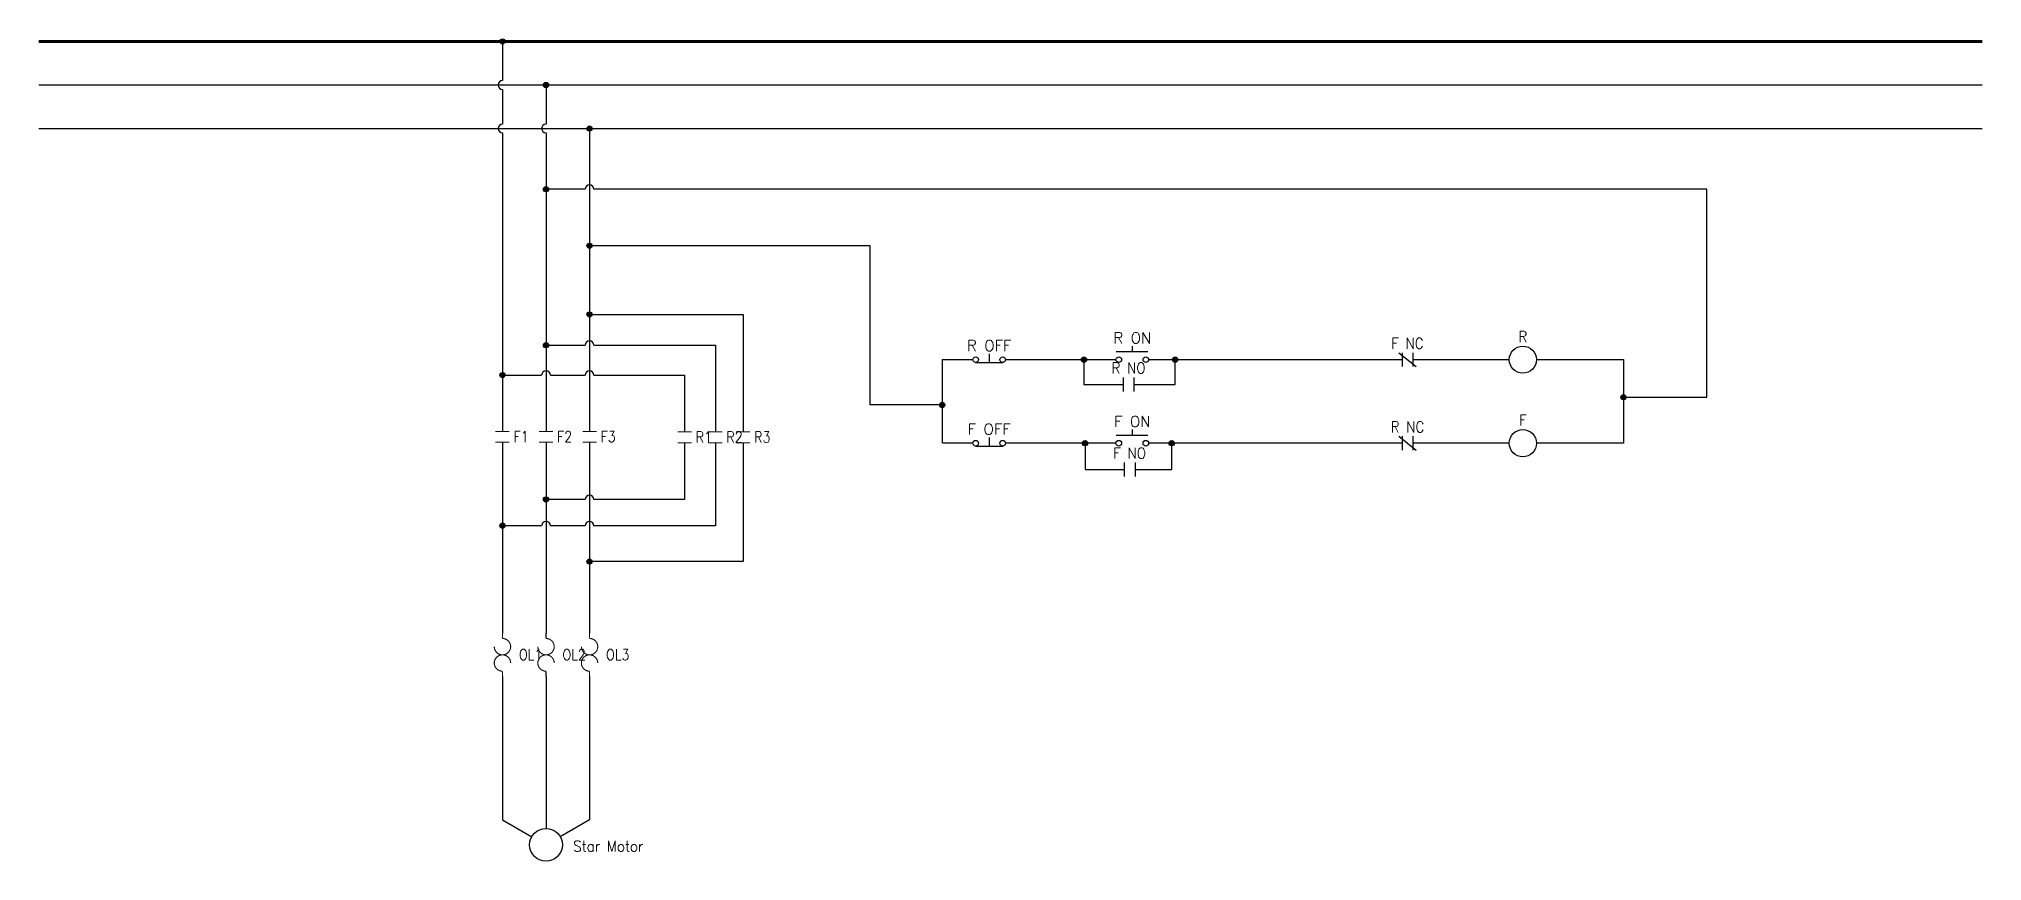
# Model space of a CAD drawing. Header units: inches. Extents: x 15.5 to 37.8, y 11 to 20.5.
import ezdxf
from ezdxf.enums import TextEntityAlignment as Align

# ---------------------------------------------------------------- set-up
doc = ezdxf.new("R2010")
doc.units = ezdxf.units.IN
doc.header["$MEASUREMENT"] = 0
for name, color, linetype in [('SYMS', 7, 'Continuous'), ('TAGS', 150, 'Continuous'), ('WIRES', 7, 'Continuous')]:
    doc.layers.add(name, color=color, linetype=linetype)
doc.styles.add('WD', font='romans.shx')

# ---------------------------------------------------------------- blocks, each defined once
blk = doc.blocks.new('WDDOT')
for radius in [0.03, 0.0187, 0.00929]:
    blk.add_circle((0, 0), radius)
blk = doc.blocks.new('VMO13')
blk.add_circle((0, 0), 0.188)
at = {"style": 'WD'}
for tag, p, width in [('INST', (0.318, 0.263), 0.7), ('TAG1', (0.312, -0.079), 0.9), ('LOC', (0.318, 0.094), 0.7)]:
    blk.add_attdef(tag, p, '', height=0.125, dxfattribs=dict(at, width=width))
for tag, height, width, p in [('RATING1', 0.1, 0.8, (0, 0)), ('DESC1', 0.125, 0.9, (0.001, -0.549)), ('DESC2', 0.125, 0.9, (0.001, -0.706)), ('DESC3', 0.125, 0.9, (0.001, -0.862)), ('RATING3', 0.125, 0.8, (0.001, -1.018)), ('RATING4', 0.125, 0.8, (0.001, -1.174)), ('WDTAGALT', 0.125, 0.7, (0, -1.344))]:
    blk.add_attdef(tag, text='', height=height, dxfattribs=dict(at, width=width)).set_placement(p, align=Align.CENTER)
at = {"style": 'WD', "flags": 1}
for tag, p in [('X0TERM03', (-0.162, 0.094)), ('X2TERM02', (0, 0.188)), ('X0TERM01', (0.162, 0.094)), ('X0TERM04', (0.133, -0.133))]:
    blk.add_attdef(tag, p, '', height=0.0125, dxfattribs=at)
at = {"linetype": 'Continuous', "style": 'WD', "flags": 9}
blk.add_attdef('ASSYCODE', text='', height=0.01, dxfattribs=at).set_placement((0, 0.125), align=Align.CENTER)
at = {"style": 'WD', "flags": 9}
blk.add_attdef('FAMILY', text='', height=0.01, dxfattribs=at).set_placement((-0.005, 0.17), align=Align.CENTER)
at = {"linetype": 'Continuous', "style": 'WD', "flags": 1}
for tag, p in [('MFG', (0, 0.14)), ('CAT', (0, 0.159))]:
    blk.add_attdef(tag, text='', height=0.01, dxfattribs=at).set_placement(p, align=Align.MIDDLE)
at = {"style": 'WD', "width": 0.8}
blk.add_attdef('RATING2', text='', height=0.1, dxfattribs=at).set_placement((0, -0.031), align=Align.TOP_CENTER)
blk = doc.blocks.new('VMS11_1-')
at = {"linetype": 'Continuous', "const_width": 0.0125}
for points in [[(-0.08, 0.062), (0.08, 0.062)], [(-0.08, -0.062), (0.08, -0.062)]]:
    blk.add_lwpolyline(points, dxfattribs=at)
at = {"linetype": 'Continuous', "style": 'WD', "width": 0.85, "flags": 8}
blk.add_attdef('TERM01', text='', height=0.125, dxfattribs=at).set_placement((-0.031, 0.125), align=Align.RIGHT)
at = {"style": 'WD', "width": 0.85}
for tag, p in [('INST', (0.125, 0.281)), ('LOC', (0.125, 0.109)), ('TAG1', (0.127, -0.061)), ('DESC1', (0.125, -0.234)), ('DESC2', (0.125, -0.406)), ('DESC3', (0.125, -0.578))]:
    blk.add_attdef(tag, p, '', height=0.125, dxfattribs=at)
blk.add_attdef('RATING1', text='', height=0.125, dxfattribs=at).set_placement((-0.186, -0.061), align=Align.RIGHT)
at = {"style": 'WD'}
for tag, p, flags in [('CAT', (-0.181, 0.037), 9), ('ASSYCODE', (-0.181, 0.022), 9), ('MFG', (-0.181, 0.055), 9), ('FAMILY', (-0.181, 0.003), 9), ('CONTACT', (-0.181, -0.014), 1), ('WDTYPE', (-0.181, -0.033), 1)]:
    blk.add_attdef(tag, p, '', height=0.01, dxfattribs=dict(at, flags=flags))
at = {"color": 7, "style": 'WD'}
for tag, p in [('X4LINK', (-0.141, 0)), ('X1LINK', (0.125, 0))]:
    blk.add_attdef(tag, p, '', height=0.01, dxfattribs=at)
at = {"color": 7, "style": 'WD', "flags": 1}
for tag, p in [('X2TERM01', (0, 0.062)), ('X8TERM02', (0, -0.062))]:
    blk.add_attdef(tag, p, '', height=0.0125, dxfattribs=at)
at = {"linetype": 'Continuous', "style": 'WD', "width": 0.85, "flags": 8}
blk.add_attdef('TERM02', text='', height=0.125, dxfattribs=at).set_placement((-0.031, -0.125), align=Align.TOP_RIGHT)
at = {"style": 'WD', "flags": 9}
blk.add_attdef('WDBLKNAM', text='', height=0.01, dxfattribs=at).set_placement((-0.129, -0.075), align=Align.RIGHT)
blk = doc.blocks.new('HPB12')
for p, q in [((0, 0.065), (0, -0.033)), ((-0.156, -0.033), (0.156, -0.033))]:
    blk.add_line(p, q)
for centre in [(-0.155, 0), (0.155, 0)]:
    blk.add_circle(centre, 0.0322)
at = {"style": 'WD', "width": 0.7}
for tag, p in [('INST', (0, 0.738)), ('LOC', (0, 0.568)), ('DESC1', (0, 0.412)), ('DESC2', (0, 0.255)), ('XREF', (0, -0.232))]:
    blk.add_attdef(tag, text='', height=0.125, dxfattribs=at).set_placement(p, align=Align.CENTER)
at = {"style": 'WD'}
blk.add_attdef('TAG1', text='', height=0.125, dxfattribs=at).set_placement((0, 0.099), align=Align.CENTER)
for tag, p, height, flags in [('X4TERM01', (-0.188, 0), 0.0125, 1), ('FAMILY', (0.054, 0.058), 0.01, 9), ('CONTACT', (0.054, 0.042), 0.01, 9), ('X1TERM02', (0.188, 0), 0.0125, 1)]:
    blk.add_attdef(tag, p, '', height=height, dxfattribs=dict(at, flags=flags))
for tag, p in [('X2LINK', (0, 0.125)), ('X8LINK', (0, -0.094))]:
    blk.add_attdef(tag, p, '', height=0.01, dxfattribs=at)
at = {"linetype": 'Continuous', "style": 'WD', "flags": 9}
for tag, p in [('MFG', (0.076, -0.006)), ('CAT', (0.076, 0.017)), ('ASSYCODE', (0.076, -0.022))]:
    blk.add_attdef(tag, text='', height=0.01, dxfattribs=at).set_placement(p, align=Align.CENTER)
at = {"linetype": 'Continuous', "style": 'WD', "flags": 8}
blk.add_attdef('TERM01', text='', height=0.125, dxfattribs=at).set_placement((-0.25, -0.031), align=Align.TOP_RIGHT)
blk.add_attdef('TERM02', text='', height=0.125, dxfattribs=at).set_placement((0.25, -0.031), align=Align.TOP_LEFT)
blk = doc.blocks.new('HPB11')
for p, q in [((-0.185, 0.094), (0.18, 0.094)), ((0, 0.156), (0, 0.094))]:
    blk.add_line(p, q)
for centre in [(-0.155, 0), (0.155, 0)]:
    blk.add_circle(centre, 0.0322)
at = {"style": 'WD', "width": 0.7}
for tag, p in [('INST', (0, 0.826)), ('LOC', (0, 0.656)), ('DESC1', (0, 0.5)), ('DESC2', (0, 0.344)), ('XREF', (0, -0.219))]:
    blk.add_attdef(tag, text='', height=0.125, dxfattribs=at).set_placement(p, align=Align.CENTER)
at = {"style": 'WD'}
blk.add_attdef('TAG1', text='', height=0.125, dxfattribs=at).set_placement((0, 0.188), align=Align.CENTER)
for tag, p in [('X2LINK', (0, 0.219)), ('X8LINK', (0, 0))]:
    blk.add_attdef(tag, p, '', height=0.01, dxfattribs=at)
for tag, p, height, flags in [('X4TERM01', (-0.188, 0), 0.0125, 1), ('X1TERM02', (0.188, 0), 0.0125, 1), ('FAMILY', (0.205, 0.152), 0.01, 9), ('CONTACT', (0.205, 0.136), 0.01, 1)]:
    blk.add_attdef(tag, p, '', height=height, dxfattribs=dict(at, flags=flags))
at = {"linetype": 'Continuous', "style": 'WD', "flags": 9}
for tag, p in [('ASSYCODE', (0.23, 0.071)), ('MFG', (0.228, 0.089)), ('CAT', (0.23, 0.108))]:
    blk.add_attdef(tag, text='', height=0.01, dxfattribs=at).set_placement(p, align=Align.CENTER)
at = {"linetype": 'Continuous', "style": 'WD', "flags": 8}
blk.add_attdef('TERM01', text='', height=0.125, dxfattribs=at).set_placement((-0.25, -0.031), align=Align.TOP_RIGHT)
blk.add_attdef('TERM02', text='', height=0.125, dxfattribs=at).set_placement((0.25, -0.031), align=Align.TOP_LEFT)
blk = doc.blocks.new('HCR22')
at = {"linetype": 'Continuous'}
for p, q in [((-0.1, 0.08), (0.1, -0.08)), ((-0.062, 0.08), (-0.062, -0.08)), ((0.062, 0.08), (0.062, -0.08))]:
    blk.add_line(p, q, dxfattribs=at)
at = {"style": 'WD'}
for tag, width, p in [('INST', 0.7, (0, 0.451)), ('TAG2', 0.9, (0, 0.125)), ('LOC', 0.7, (0, 0.281)), ('XREF', 0.7, (0, -0.297)), ('DESC1', 0.7, (0, -0.449)), ('DESC2', 0.7, (0, -0.597)), ('DESC3', 0.7, (0, -0.744))]:
    blk.add_attdef(tag, text='', height=0.125, dxfattribs=dict(at, width=width)).set_placement(p, align=Align.CENTER)
for tag, p, height, flags in [('X4TERM01', (-0.062, 0), 0.0125, 1), ('X1TERM02', (0.062, 0), 0.0125, 1), ('FAMILY', (0.097, 0.036), 0.01, 9), ('CONTACT', (0.097, 0.02), 0.01, 1)]:
    blk.add_attdef(tag, p, '', height=height, dxfattribs=dict(at, flags=flags))
for tag, p in [('X2LINK', (0, 0.125)), ('X8LINK', (0, -0.125))]:
    blk.add_attdef(tag, p, '', height=0.01, dxfattribs=at)
at = {"linetype": 'Continuous', "style": 'WD', "flags": 8}
blk.add_attdef('TERM01', text='', height=0.125, dxfattribs=at).set_placement((-0.125, -0.016), align=Align.TOP_RIGHT)
blk.add_attdef('TERM02', text='', height=0.125, dxfattribs=at).set_placement((0.125, -0.016), align=Align.TOP_LEFT)
blk = doc.blocks.new('HCR1')
blk.add_circle((0, 0), 0.156)
at = {"style": 'WD'}
for tag, width, p in [('INST', 0.7, (0.006, 0.528)), ('LOC', 0.7, (0.006, 0.359)), ('TAG1', 0.9, (0, 0.202))]:
    blk.add_attdef(tag, text='', height=0.125, dxfattribs=dict(at, width=width)).set_placement(p, align=Align.CENTER)
at = {"style": 'WD', "flags": 1}
for tag, p in [('X4TERM01', (-0.156, 0)), ('X1TERM02', (0.156, 0))]:
    blk.add_attdef(tag, p, '', height=0.0125, dxfattribs=at)
at = {"linetype": 'Continuous', "style": 'WD', "flags": 9}
blk.add_attdef('ASSYCODE', text='', height=0.01, dxfattribs=at).set_placement((0, 0.125), align=Align.CENTER)
at = {"style": 'WD', "flags": 9}
blk.add_attdef('FAMILY', text='', height=0.01, dxfattribs=at).set_placement((-0.005, 0.17), align=Align.CENTER)
at = {"linetype": 'Continuous', "style": 'WD', "flags": 1}
for tag, p in [('MFG', (0, 0.14)), ('CAT', (0, 0.159))]:
    blk.add_attdef(tag, text='', height=0.01, dxfattribs=at).set_placement(p, align=Align.MIDDLE)
at = {"style": 'WD'}
for tag, p, width in [('DESC1', (1.126, 0.076), 0.9), ('DESC2', (1.126, -0.081), 0.9), ('DESC3', (1.126, -0.237), 0.9), ('XREFNO', (1.359, -0.393), 0.8), ('XREFNC', (1.359, -0.549), 0.8)]:
    blk.add_attdef(tag, p, '', height=0.125, dxfattribs=dict(at, width=width))
at = {"linetype": 'Continuous', "style": 'WD'}
blk.add_attdef('TERM01', text='', height=0.125, dxfattribs=at).set_placement((-0.2, -0.066), align=Align.TOP_RIGHT)
blk.add_attdef('TERM02', text='', height=0.125, dxfattribs=at).set_placement((0.2, -0.066), align=Align.TOP_LEFT)
at = {"style": 'WD', "width": 0.8, "flags": 8}
for tag, p in [('NO', (1.126, -0.393)), ('NC', (1.126, -0.549))]:
    blk.add_attdef(tag, p, '', height=0.125, dxfattribs=at)
blk = doc.blocks.new('HCR21')
at = {"linetype": 'Continuous'}
for p, q in [((-0.062, 0.08), (-0.062, -0.08)), ((0.062, 0.08), (0.062, -0.08))]:
    blk.add_line(p, q, dxfattribs=at)
at = {"style": 'WD'}
for tag, width, p in [('INST', 0.7, (0, 0.451)), ('TAG2', 0.9, (0, 0.125)), ('LOC', 0.7, (0, 0.281)), ('XREF', 0.7, (0, -0.297)), ('DESC1', 0.7, (0, -0.449)), ('DESC2', 0.7, (0, -0.597)), ('DESC3', 0.7, (0, -0.744))]:
    blk.add_attdef(tag, text='', height=0.125, dxfattribs=dict(at, width=width)).set_placement(p, align=Align.CENTER)
for tag, p, height, flags in [('X4TERM01', (-0.062, 0), 0.0125, 1), ('X1TERM02', (0.062, 0), 0.0125, 1), ('FAMILY', (0.097, 0.053), 0.01, 9), ('CONTACT', (0.097, 0.036), 0.01, 1)]:
    blk.add_attdef(tag, p, '', height=height, dxfattribs=dict(at, flags=flags))
for tag, p in [('X2LINK', (0, 0.125)), ('X8LINK', (0, -0.125))]:
    blk.add_attdef(tag, p, '', height=0.01, dxfattribs=at)
at = {"linetype": 'Continuous', "style": 'WD', "flags": 8}
blk.add_attdef('TERM01', text='', height=0.125, dxfattribs=at).set_placement((-0.125, -0.016), align=Align.TOP_RIGHT)
blk.add_attdef('TERM02', text='', height=0.125, dxfattribs=at).set_placement((0.125, -0.016), align=Align.TOP_LEFT)
blk = doc.blocks.new('VOL1_1-')
for points in [[(-0.094, 0.094, 0.0125, 0.0125, 2.414214), (0, 0.188, 0.0125, 0.0125, 0), (0, 0.25, 0, 0, 0)], [(0.094, -0.094, 0.0125, 0.0125, 2.414184), (0, -0.188, 0.0125, 0.0125, 0), (0, -0.25, 0, 0, 0)]]:
    blk.add_lwpolyline(points, format="xyseb")
at = {"linetype": 'Continuous', "style": 'WD', "flags": 8}
blk.add_attdef('TERM01', text='', height=0.125, dxfattribs=at).set_placement((-0.055, 0.269), align=Align.RIGHT)
at = {"color": 7, "style": 'WD', "flags": 1}
for tag, p, height in [('X2TERM01', (0, 0.25), 0.0125), ('WDTYPE', (-0.203, -0.25), 0.01), ('X8TERM02', (0, -0.25), 0.0125)]:
    blk.add_attdef(tag, p, '', height=height, dxfattribs=at)
at = {"style": 'WD', "width": 0.85}
for tag, p in [('INST', (0.188, 0.281)), ('LOC', (0.188, 0.109)), ('TAG1', (0.189, -0.061)), ('DESC1', (0.188, -0.234)), ('DESC2', (0.188, -0.406)), ('DESC3', (0.188, -0.578))]:
    blk.add_attdef(tag, p, '', height=0.125, dxfattribs=at)
blk.add_attdef('RATING1', text='', height=0.125, dxfattribs=at).set_placement((-0.25, -0.062), align=Align.RIGHT)
at = {"color": 7, "style": 'WD'}
for tag, p in [('X4LINK', (-0.141, 0)), ('X1LINK', (0.125, 0))]:
    blk.add_attdef(tag, p, '', height=0.01, dxfattribs=at)
at = {"style": 'WD', "flags": 9}
blk.add_attdef('FAMILY', (-0.216, -0.158), '', height=0.01, rotation=90, dxfattribs=at)
blk.add_attdef('WDBLKNAM', text='', height=0.01, dxfattribs=at).set_placement((-0.129, -0.231), align=Align.RIGHT)
at = {"linetype": 'Continuous', "style": 'WD', "flags": 9}
for tag, p in [('CAT', (-0.172, -0.133)), ('MFG', (-0.153, -0.135)), ('ASSYCODE', (-0.127, -0.144))]:
    blk.add_attdef(tag, text='', height=0.01, rotation=90, dxfattribs=at).set_placement(p, align=Align.CENTER)
at = {"linetype": 'Continuous', "style": 'WD', "flags": 8}
blk.add_attdef('TERM02', text='', height=0.125, dxfattribs=at).set_placement((-0.041, -0.276), align=Align.TOP_RIGHT)

msp = doc.modelspace()

# ---------------------------------------------------------------- linework, layer by layer
at = {"layer": 'WIRES', "color": 1, "lineweight": 106}
msp.add_line((15.492, 20.429), (37.802, 20.429), dxfattribs=at)
at = {"layer": 'WIRES', "color": 1}
for p, q in [((20.814, 20.429), (20.814, 19.979)), ((20.814, 19.879), (20.814, 19.479)), ((20.814, 19.379), (20.814, 15.951)), ((20.814, 16.597), (21.264, 16.597)), ((21.364, 16.597), (21.764, 16.597)), ((21.864, 16.597), (22.905, 16.597)), ((22.905, 16.597), (22.905, 15.946)), ((20.814, 15.826), (20.814, 13.635)), ((23.258, 15.821), (23.258, 14.868)), ((21.264, 14.868), (20.814, 14.868)), ((21.764, 14.868), (21.364, 14.868)), ((23.258, 14.868), (21.864, 14.868)), ((20.814, 13.135), (20.814, 11.492)), ((20.814, 11.492), (21.152, 11.297))]:
    msp.add_line(p, q, dxfattribs=at)
at = {"layer": 'WIRES', "color": 2}
for p, q in [((15.492, 19.929), (37.802, 19.929)), ((21.314, 19.929), (21.314, 19.479)), ((21.314, 19.379), (21.314, 15.951)), ((21.764, 18.732), (21.314, 18.732)), ((21.314, 16.941), (21.764, 16.941)), ((21.864, 16.941), (23.258, 16.941)), ((23.258, 16.941), (23.258, 15.946)), ((21.314, 15.826), (21.314, 13.635)), ((22.905, 15.821), (22.905, 15.17)), ((21.764, 15.17), (21.314, 15.17)), ((22.905, 15.17), (21.864, 15.17)), ((21.314, 13.135), (21.314, 11.391))]:
    msp.add_line(p, q, dxfattribs=at)
at = {"layer": 'WIRES', "color": 5}
for p, q in [((15.492, 19.429), (37.802, 19.429)), ((21.814, 19.429), (21.814, 15.951)), ((25.036, 18.083), (21.814, 18.083)), ((25.036, 16.255), (25.036, 18.083)), ((21.814, 17.294), (23.577, 17.294)), ((23.577, 17.294), (23.577, 15.946)), ((25.863, 16.255), (25.036, 16.255)), ((21.814, 15.826), (21.814, 13.635)), ((23.577, 15.821), (23.577, 14.456)), ((23.577, 14.456), (21.814, 14.456)), ((21.814, 13.135), (21.814, 11.492)), ((21.814, 11.492), (21.476, 11.297))]:
    msp.add_line(p, q, dxfattribs=at)
at = {"layer": 'WIRES', "color": 40, "true_color": 0xf8d731}
for p, q in [((34.641, 18.732), (21.864, 18.732)), ((34.641, 16.491), (34.641, 18.732)), ((33.684, 16.344), (34.641, 16.344))]:
    msp.add_line(p, q, dxfattribs=at)
at = {"layer": 'WIRES'}
for p, q in [((25.863, 16.775), (26.214, 16.775)), ((25.863, 16.775), (25.863, 15.815)), ((26.589, 16.775), (27.857, 16.775)), ((27.49, 16.775), (27.49, 16.491)), ((28.232, 16.775), (31.142, 16.775)), ((28.537, 16.491), (28.537, 16.775)), ((31.267, 16.775), (32.373, 16.775)), ((32.685, 16.775), (33.684, 16.775)), ((33.684, 16.775), (33.684, 15.815)), ((27.49, 16.491), (27.94, 16.491)), ((28.065, 16.491), (28.537, 16.491)), ((34.641, 16.344), (34.641, 16.491)), ((26.214, 15.815), (25.872, 15.815)), ((27.857, 15.815), (26.589, 15.815)), ((27.502, 15.815), (27.502, 15.513)), ((31.142, 15.815), (28.232, 15.815)), ((28.497, 15.513), (28.497, 15.815)), ((32.373, 15.815), (31.267, 15.815)), ((33.684, 15.815), (32.685, 15.815)), ((27.502, 15.513), (27.951, 15.513)), ((28.076, 15.513), (28.497, 15.513))]:
    msp.add_line(p, q, dxfattribs=at)
for centre in [(20.814, 19.929), (20.814, 19.429), (21.314, 19.429)]:
    msp.add_arc(centre, 0.05, 90, 270, dxfattribs=at)
at = {"layer": 'WIRES', "color": 2}
for centre in [(21.814, 18.732), (21.814, 15.17)]:
    msp.add_arc(centre, 0.05, 0, 180, dxfattribs=at)
at = {"layer": 'WIRES', "color": 1}
for centre in [(21.814, 16.941), (21.314, 16.597), (21.814, 16.597), (21.314, 14.868), (21.814, 14.868)]:
    msp.add_arc(centre, 0.05, 0, 180, dxfattribs=at)

# ---------------------------------------------------------------- block references
at = {"layer": 'SYMS', "color": 1}
msp.add_blockref('WDDOT', (20.814, 20.429), dxfattribs=at)
at = {"layer": 'SYMS'}
for p in [(21.314, 19.929), (21.814, 19.429), (21.314, 18.732), (21.814, 18.083), (21.814, 17.294), (21.314, 16.941), (27.49, 16.775), (28.537, 16.775), (20.814, 16.597), (33.684, 16.344), (25.863, 16.255), (27.502, 15.815), (28.497, 15.815), (21.314, 15.17), (20.814, 14.868), (21.814, 14.456)]:
    msp.add_blockref('WDDOT', p, dxfattribs=at)
ref = msp.add_blockref('HPB12', (26.402, 16.775), dxfattribs=at)
ref.add_attrib('TAG1', 'R OFF', dxfattribs={"layer": 'TAGS', "height": 0.125, "style": 'WD'}).set_placement((26.402, 16.874), align=Align.CENTER)
ref = msp.add_blockref('HPB11', (28.045, 16.775), dxfattribs=at)
ref.add_attrib('TAG1', 'R ON', dxfattribs={"layer": 'TAGS', "height": 0.125, "style": 'WD'}).set_placement((28.045, 16.962), align=Align.CENTER)
ref = msp.add_blockref('HCR22', (31.204, 16.775), dxfattribs=at)
ref.add_attrib('TAG2', 'F NC', dxfattribs={"layer": 'TAGS', "height": 0.125, "style": 'WD', "width": 0.9}).set_placement((31.204, 16.9), align=Align.CENTER)
ref = msp.add_blockref('HCR1', (32.529, 16.775), dxfattribs=at)
ref.add_attrib('TAG1', 'R', dxfattribs={"layer": 'TAGS', "height": 0.125, "style": 'WD', "width": 0.9}).set_placement((32.529, 16.977), align=Align.CENTER)
ref = msp.add_blockref('HCR21', (28.002, 16.491), dxfattribs=at)
ref.add_attrib('TAG2', 'R NO', dxfattribs={"layer": 'TAGS', "height": 0.125, "style": 'WD', "width": 0.9}).set_placement((28.002, 16.616), align=Align.CENTER)
ref = msp.add_blockref('HPB11', (28.045, 15.815), dxfattribs=at)
ref.add_attrib('TAG1', 'F ON', dxfattribs={"layer": 'TAGS', "height": 0.125, "style": 'WD'}).set_placement((28.045, 16.002), align=Align.CENTER)
ref = msp.add_blockref('HCR22', (31.204, 15.815), dxfattribs=at)
ref.add_attrib('TAG2', 'R NC', dxfattribs={"layer": 'TAGS', "height": 0.125, "style": 'WD', "width": 0.9}).set_placement((31.204, 15.94), align=Align.CENTER)
ref = msp.add_blockref('HCR1', (32.529, 15.815), dxfattribs=at)
ref.add_attrib('TAG1', 'F', dxfattribs={"layer": 'TAGS', "height": 0.125, "style": 'WD', "width": 0.9}).set_placement((32.529, 16.017), align=Align.CENTER)
ref = msp.add_blockref('VMS11_1-', (20.814, 15.889), dxfattribs=at)
ref.add_attrib('TAG1', 'F1', (20.941, 15.828), dxfattribs={"layer": 'TAGS', "height": 0.125, "style": 'WD', "width": 0.85})
ref = msp.add_blockref('VMS11_1-', (21.314, 15.889), dxfattribs=at)
ref.add_attrib('TAG1', 'F2', (21.441, 15.828), dxfattribs={"layer": 'TAGS', "height": 0.125, "style": 'WD', "width": 0.85})
ref = msp.add_blockref('VMS11_1-', (21.814, 15.889), dxfattribs=at)
ref.add_attrib('TAG1', 'F3', (21.941, 15.828), dxfattribs={"layer": 'TAGS', "height": 0.125, "style": 'WD', "width": 0.85})
ref = msp.add_blockref('VMS11_1-', (22.905, 15.883), dxfattribs=at)
ref.add_attrib('TAG1', 'R1', (23.032, 15.823), dxfattribs={"layer": 'TAGS', "height": 0.125, "style": 'WD', "width": 0.85})
ref = msp.add_blockref('VMS11_1-', (23.258, 15.883), dxfattribs=at)
ref.add_attrib('TAG1', 'R2', (23.385, 15.823), dxfattribs={"layer": 'TAGS', "height": 0.125, "style": 'WD', "width": 0.85})
ref = msp.add_blockref('VMS11_1-', (23.577, 15.883), dxfattribs=at)
ref.add_attrib('TAG1', 'R3', (23.704, 15.823), dxfattribs={"layer": 'TAGS', "height": 0.125, "style": 'WD', "width": 0.85})
ref = msp.add_blockref('HPB12', (26.402, 15.815), dxfattribs=at)
ref.add_attrib('TAG1', 'F OFF', dxfattribs={"layer": 'TAGS', "height": 0.125, "style": 'WD'}).set_placement((26.402, 15.914), align=Align.CENTER)
ref = msp.add_blockref('HCR21', (28.014, 15.513), dxfattribs=at)
ref.add_attrib('TAG2', 'F NO', dxfattribs={"layer": 'TAGS', "height": 0.125, "style": 'WD', "width": 0.9}).set_placement((28.014, 15.638), align=Align.CENTER)
ref = msp.add_blockref('VOL1_1-', (20.814, 13.385), dxfattribs=at)
ref.add_attrib('TAG1', 'OL1', (21.003, 13.324), dxfattribs={"layer": 'TAGS', "height": 0.125, "style": 'WD', "width": 0.85})
ref = msp.add_blockref('VOL1_1-', (21.314, 13.385), dxfattribs=at)
ref.add_attrib('TAG1', 'OL2', (21.503, 13.324), dxfattribs={"layer": 'TAGS', "height": 0.125, "style": 'WD', "width": 0.85})
ref = msp.add_blockref('VOL1_1-', (21.814, 13.385), dxfattribs=at)
ref.add_attrib('TAG1', 'OL3', (22.003, 13.324), dxfattribs={"layer": 'TAGS', "height": 0.125, "style": 'WD', "width": 0.85})
ref = msp.add_blockref('VMO13', (21.314, 11.204), dxfattribs=at)
ref.add_attrib('TAG1', 'Star Motor', (21.627, 11.125), dxfattribs={"layer": 'TAGS', "height": 0.125, "style": 'WD', "width": 0.9})

doc.saveas('drawing.dxf')
